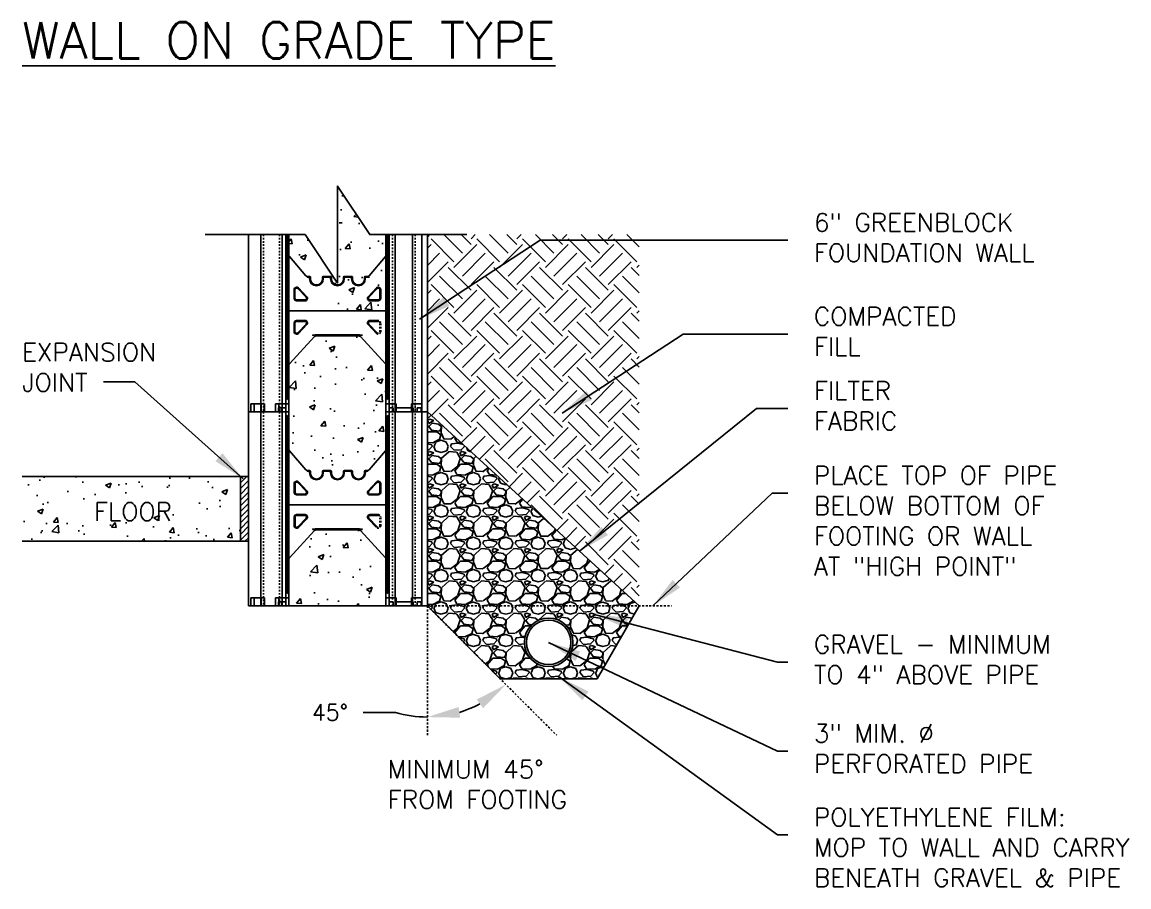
# Model space of a CAD drawing. Header units: inches. Extents: x 210 to 327, y -311 to -188.
# Drawn here: x 210.1 to 278.5, y -311.2 to -257.7 of the extents above; entities that cross this region are included whole.
import ezdxf

# ---------------------------------------------------------------- set-up
doc = ezdxf.new("R2010")
doc.units = ezdxf.units.IN
doc.header["$MEASUREMENT"] = 0
doc.linetypes.add('DASHED2', pattern=[0.375, 0.25, -0.125])
doc.linetypes.add('HIDDEN2', pattern=[0.1875, 0.125, -0.0625])
for name, color, linetype in [('LAYER 12', 12, 'Continuous'), ('LAYER 2', 2, 'Continuous'), ('LAYER 3', 3, 'Continuous'), ('LAYER 5', 5, 'Continuous'), ('LAYER 7', 7, 'Continuous'), ('LAYER 8', 8, 'Continuous'), ('LAYER 9', 9, 'Continuous')]:
    doc.layers.add(name, color=color, linetype=linetype)
doc.styles.add('NOTES', font='simplex.shx', dxfattribs={"height": 1})
doc.dimstyles.new('DIM-16', dxfattribs={"dimscale": 16, "dimtxt": 0.09375, "dimasz": 0.125, "dimexe": 0.1875, "dimexo": 0.0625, "dimgap": 0.0625, "dimtad": 0, "dimtih": 1, "dimtoh": 1, "dimdec": 4, "dimzin": 3, "dimdsep": 46, "dimlunit": 4, "dimtxsty": 'NOTES', "dimcen": 0.0625, "dimclrt": 4, "dimadec": 0, "dimazin": 0, "dimtfac": 1, "dimtdec": 4, "dimtofl": 0, "dimtmove": 0, "dimatfit": 3, "dimfxl": 1, "dimfrac": 2, "dimtolj": 1, "dimtzin": 0, "dimarcsym": 0})
pattern_1 = [(50, (0, 0), (3.5863, -0.31376), [0.375, -4.125]), (355, (0, 0), (-0.693757, 3.76096), [0.3, -3.3]), (100.4514, (0.299, -0.026), (2.892547, 3.447198), [0.3187, -3.50571]), (46.1842, (0, 1), (5.336205, -0.827595), [0.5625, -6.1875]), (96.6356, (0.4447, 0.931), (4.67331, 4.87059), [0.47805, -5.258565]), (351.1842, (0, 1), (4.67331, 4.87059), [0.45, -4.95]), (21, (0.5, 0.75), (2.984535, -2.013094), [0.375, -4.125]), (326, (0.5, 0.75), (1.216577, 3.62575), [0.3, -3.3]), (71.4514, (0.7487, 0.5822), (4.201113, 1.612652), [0.3187, -3.50571]), (37.5, (0, 0), (0.0607993, 1.6644693), [0, -3.26, 0, -3.35, 0, -3.3125]), (7.5, (0, 0), (1.315348, 1.9720586), [0, -1.91, 0, -3.185, 0, -1.2625]), (327.5, (-1.115, 0), (2.669112, -0.1127744), [0, -1.25, 0, -3.9, 0, -5.175]), (317.5, (-1.615, 0), (2.915931, 0.500525), [0, -1.625, 0, -2.59, 0, -3.675])]

# ---------------------------------------------------------------- blocks, each defined once
blk = doc.blocks.new('A$C262E59E6')
at = {"layer": 'LAYER 12'}
for p, q in [((0.35, 12.5), (0.975, 12.5)), ((0.35, 12.5), (0.35, 0)), ((0.35, 12.5), (0.975, 12.5)), ((0.35, 12.5), (0.35, 12)), ((0.925, 12.5), (0.925, 0)), ((0.975, 12.5), (0.975, 12)), ((0.975, 12.5), (0.975, 12)), ((1.937, 12.5), (1.937, 12)), ((1.937, 12.5), (2.562, 12.5)), ((1.937, 12.5), (1.937, 12)), ((1.937, 12.5), (2.562, 12.5)), ((1.987, 12.5), (1.987, 0)), ((2.562, 12.5), (2.562, 12)), ((8.562, 12.5), (9.187, 12.5)), ((8.562, 12.5), (8.562, 12)), ((8.562, 12.5), (9.187, 12.5)), ((9.187, 12.5), (9.187, 12)), ((9.187, 12.5), (9.187, 12)), ((10.087, 12.5), (10.087, 12)), ((10.087, 12.5), (10.712, 12.5)), ((10.087, 12.5), (10.087, 12)), ((10.087, 12.5), (10.712, 12.5)), ((10.712, 12.5), (10.712, 12)), ((10.712, 12.5), (10.712, 12)), ((2.112, 12.25), (2.112, 12)), ((2.112, 12.25), (2.362, 12.25)), ((2.362, 12.25), (2.362, 0)), ((2.41, 11.727), (2.497, 11.777)), ((2.456, 11.648), (2.41, 11.727)), ((2.497, 11.777), (2.556, 11.675)), ((2.562, 11.65), (2.562, 9.67)), ((8.562, 9.67), (8.562, 11.65)), ((8.569, 11.675), (8.628, 11.777)), ((8.628, 11.777), (8.715, 11.727)), ((8.715, 11.727), (8.669, 11.648)), ((8.762, 12.25), (8.762, 0)), ((8.762, 12.25), (9.012, 12.25)), ((8.762, 12.25), (8.762, 12)), ((8.762, 12.25), (9.012, 12.25)), ((8.977, 12), (8.977, 0)), ((9.012, 12.25), (9.012, 12)), ((9.012, 12.25), (9.012, 12)), ((10.297, 12), (10.297, 0)), ((2.462, 11.625), (2.462, 0.927)), ((2.462, 11.586), (2.462, 11.623)), ((8.662, 11.625), (8.662, 0.927)), ((8.662, 11.623), (8.662, 11.586)), ((2.562, 9.67), (2.562, 2.909)), ((2.59, 9.601), (3.608, 8.411)), ((7.517, 8.411), (8.535, 9.601)), ((8.562, 2.909), (8.562, 9.67)), ((3.68, 8.38), (3.687, 8.38)), ((3.837, 8.38), (3.68, 8.38)), ((3.687, 8.38), (3.687, 8.33)), ((3.687, 8.33), (3.787, 8.33)), ((3.837, 8.28), (3.837, 8.225)), ((3.887, 8.225), (3.887, 8.33)), ((4.637, 8.33), (4.637, 8.225)), ((5.137, 8.38), (4.687, 8.38)), ((4.687, 8.225), (4.687, 8.28)), ((4.737, 8.33), (5.087, 8.33)), ((5.137, 8.28), (5.137, 8.225)), ((5.187, 8.225), (5.187, 8.33)), ((5.937, 8.33), (5.937, 8.225)), ((6.437, 8.38), (5.987, 8.38)), ((5.987, 8.225), (5.987, 8.28)), ((6.037, 8.33), (6.387, 8.33)), ((6.437, 8.28), (6.437, 8.225)), ((6.487, 8.225), (6.487, 8.33)), ((7.237, 8.33), (7.237, 8.225)), ((7.445, 8.38), (7.287, 8.38)), ((7.287, 8.225), (7.287, 8.28)), ((7.337, 8.33), (7.437, 8.33)), ((7.437, 8.33), (7.437, 8.38)), ((7.437, 8.38), (7.445, 8.38)), ((2.887, 7.02), (2.887, 7.561)), ((2.937, 7.02), (2.937, 7.561)), ((3.11, 7.63), (3.629, 7.089)), ((3.146, 7.665), (3.665, 7.124)), ((7.979, 7.665), (7.46, 7.124)), ((8.015, 7.63), (7.496, 7.089)), ((8.187, 7.02), (8.187, 7.561)), ((8.237, 7.02), (8.237, 7.561)), ((3.557, 6.92), (3.037, 6.92)), ((3.557, 6.87), (3.037, 6.87)), ((7.568, 6.92), (8.087, 6.92)), ((7.568, 6.87), (8.087, 6.87)), ((2.462, 6.25), (8.662, 6.25)), ((3.037, 5.65), (3.557, 5.65)), ((3.037, 5.6), (3.557, 5.6)), ((8.087, 5.65), (7.568, 5.65)), ((8.087, 5.6), (7.568, 5.6)), ((8.187, 4.959), (8.187, 5.5)), ((8.237, 4.959), (8.237, 5.5)), ((3.629, 5.431), (3.11, 4.89)), ((3.665, 5.396), (3.146, 4.855)), ((7.46, 5.396), (7.979, 4.855)), ((7.496, 5.431), (8.015, 4.89)), ((2.592, 2.979), (4.144, 4.656)), ((4.192, 4.77), (4.036, 4.755)), ((4.036, 4.735), (4.192, 4.72)), ((5.562, 4.77), (4.192, 4.77)), ((4.192, 4.72), (5.562, 4.72)), ((4.25, 4.7), (5.562, 4.7)), ((6.933, 4.77), (5.562, 4.77)), ((5.562, 4.72), (6.933, 4.72)), ((5.562, 4.7), (6.875, 4.7)), ((7.089, 4.755), (6.933, 4.77)), ((6.933, 4.72), (7.089, 4.735)), ((6.981, 4.656), (8.533, 2.979)), ((2.562, 0.9), (2.562, 2.909)), ((8.562, 2.909), (8.562, 0.9)), ((2.456, 0.902), (2.41, 0.823)), ((2.41, 0.823), (2.497, 0.773)), ((2.462, 0.964), (2.462, 0.927)), ((2.497, 0.773), (2.556, 0.875)), ((8.569, 0.875), (8.628, 0.773)), ((8.628, 0.773), (8.715, 0.823)), ((8.662, 0.927), (8.662, 0.964)), ((8.715, 0.823), (8.669, 0.902)), ((0.35, 0.5), (0.975, 0.5)), ((0.35, 0.5), (0.975, 0.5)), ((0.35, 0.5), (0.35, 0)), ((0.35, 0.5), (0.975, 0.5)), ((0.35, 0.5), (0.35, 0)), ((0.35, 0.5), (0.975, 0.5)), ((0.35, 0.5), (0.975, 0.5)), ((0.35, 0.5), (0.975, 0.5)), ((0.35, 0.5), (0.975, 0.5)), ((0.35, 0.5), (0.35, 0)), ((0.35, 0.5), (0.975, 0.5)), ((0.35, 0.5), (0.35, 0)), ((0.35, 0.5), (0.975, 0.5)), ((0.35, 0.5), (0.975, 0.5)), ((0.35, 0.5), (0.975, 0.5)), ((0.35, 0.5), (0.975, 0.5)), ((0.35, 0.5), (0.35, 0)), ((0.35, 0.5), (0.975, 0.5)), ((0.35, 0.5), (0.975, 0.5)), ((0.35, 0.5), (0.975, 0.5)), ((0.35, 0.5), (0.975, 0.5)), ((0.35, 0.5), (0.35, 0)), ((0.35, 0.5), (0.975, 0.5)), ((0.35, 0.5), (0.975, 0.5)), ((0.35, 0.5), (0.975, 0.5)), ((0.35, 0.5), (0.35, 0)), ((0.35, 0.5), (0.975, 0.5)), ((0.35, 0.5), (0.35, 0)), ((0.35, 0.5), (0.35, 0)), ((0.375, 0.25), (0.375, 0)), ((0.625, 0.25), (0.375, 0.25)), ((0.375, 0.25), (0.375, 0)), ((0.625, 0.25), (0.375, 0.25)), ((0.375, 0.25), (0.375, 0)), ((0.625, 0.25), (0.375, 0.25)), ((0.625, 0.25), (0.625, 0)), ((0.625, 0.25), (0.625, 0)), ((0.625, 0.25), (0.625, 0)), ((1.937, 0.25), (0.875, 0.25)), ((0.875, 0.25), (0.875, 0)), ((1.937, 0.25), (0.875, 0.25)), ((0.875, 0.25), (0.875, 0)), ((1.937, 0.25), (0.875, 0.25)), ((0.875, 0.25), (0.875, 0)), ((0.975, 0.5), (0.975, 0)), ((0.975, 0.5), (0.975, 0)), ((0.975, 0.5), (0.975, 0)), ((0.975, 0.5), (0.975, 0)), ((0.975, 0.5), (0.975, 0)), ((0.975, 0.5), (0.975, 0)), ((0.975, 0.5), (0.975, 0)), ((0.975, 0.5), (0.975, 0)), ((0.975, 0.5), (0.975, 0)), ((0.975, 0.5), (0.975, 0)), ((0.975, 0.5), (0.975, 0)), ((0.975, 0.5), (0.975, 0)), ((0.975, 0.5), (0.975, 0)), ((0.975, 0.5), (0.975, 0)), ((0.975, 0.5), (0.975, 0)), ((0.975, 0.5), (0.975, 0)), ((0.975, 0.5), (0.975, 0)), ((0.975, 0.5), (0.975, 0)), ((0.975, 0.5), (0.975, 0)), ((0.975, 0.5), (0.975, 0)), ((1.937, 0.5), (1.937, 0)), ((1.937, 0.5), (2.562, 0.5)), ((1.937, 0.5), (1.937, 0)), ((1.937, 0.5), (2.562, 0.5)), ((1.937, 0.5), (1.937, 0)), ((1.937, 0.5), (2.562, 0.5)), ((1.937, 0.5), (1.937, 0)), ((1.937, 0.5), (2.562, 0.5)), ((1.937, 0.5), (1.937, 0)), ((1.937, 0.5), (2.562, 0.5)), ((1.937, 0.5), (1.937, 0)), ((1.937, 0.5), (2.562, 0.5)), ((1.937, 0.5), (1.937, 0)), ((1.937, 0.5), (2.562, 0.5)), ((1.937, 0.5), (1.937, 0)), ((2.562, 0.5), (1.937, 0.5)), ((1.937, 0.5), (1.937, 0)), ((1.937, 0.5), (2.562, 0.5)), ((1.937, 0.5), (1.937, 0)), ((1.937, 0.5), (2.562, 0.5)), ((1.937, 0.5), (1.937, 0)), ((1.937, 0.5), (2.562, 0.5)), ((1.937, 0.5), (1.937, 0)), ((1.937, 0.5), (2.562, 0.5)), ((1.937, 0.5), (1.937, 0)), ((1.937, 0.5), (2.562, 0.5)), ((1.937, 0.5), (1.937, 0)), ((1.937, 0.5), (2.562, 0.5)), ((1.937, 0.5), (1.937, 0)), ((1.937, 0.5), (2.562, 0.5)), ((1.937, 0.5), (1.937, 0)), ((1.937, 0.5), (2.562, 0.5)), ((1.937, 0.5), (1.937, 0)), ((1.937, 0.5), (2.562, 0.5)), ((1.937, 0.5), (1.937, 0)), ((1.937, 0.5), (2.562, 0.5)), ((1.937, 0.5), (1.937, 0)), ((2.562, 0.5), (1.937, 0.5)), ((1.937, 0.5), (1.937, 0)), ((1.937, 0.5), (2.562, 0.5)), ((1.937, 0.5), (1.937, 0)), ((1.937, 0.5), (2.562, 0.5)), ((1.937, 0.5), (1.937, 0)), ((2.562, 0.5), (1.937, 0.5)), ((1.937, 0.5), (1.937, 0)), ((1.937, 0.5), (2.562, 0.5)), ((2.112, 0.25), (2.112, 0)), ((2.112, 0.25), (2.362, 0.25)), ((2.112, 0.25), (2.112, 0)), ((2.112, 0.25), (2.362, 0.25)), ((2.112, 0.25), (2.112, 0)), ((2.112, 0.25), (2.362, 0.25)), ((2.112, 0.25), (2.112, 0)), ((2.362, 0.25), (2.112, 0.25)), ((2.112, 0.25), (2.112, 0)), ((2.112, 0.25), (2.362, 0.25)), ((2.112, 0.25), (2.112, 0)), ((2.112, 0.25), (2.362, 0.25)), ((2.112, 0.25), (2.112, 0)), ((2.112, 0.25), (2.362, 0.25)), ((2.112, 0.25), (2.112, 0)), ((2.112, 0.25), (2.362, 0.25)), ((2.112, 0.25), (2.112, 0)), ((2.112, 0.25), (2.362, 0.25)), ((2.112, 0.25), (2.112, 0)), ((2.362, 0.25), (2.112, 0.25)), ((2.112, 0.25), (2.112, 0)), ((2.112, 0.25), (2.362, 0.25)), ((2.112, 0.25), (2.112, 0)), ((2.362, 0.25), (2.112, 0.25)), ((2.362, 0.25), (2.362, 0)), ((2.362, 0.25), (2.362, 0)), ((2.362, 0.25), (2.362, 0)), ((2.562, 0.5), (2.562, 0)), ((2.562, 0.5), (2.562, 0)), ((2.562, 0.5), (2.562, 0)), ((2.562, 0.5), (2.562, 0)), ((2.562, 0.5), (2.562, 0)), ((2.562, 0.5), (2.562, 0)), ((2.562, 0.5), (2.562, 0)), ((2.562, 0.5), (2.562, 0)), ((2.562, 0.5), (2.562, 0)), ((2.562, 0.5), (2.562, 0)), ((2.562, 0.5), (2.562, 0)), ((8.562, 0.5), (9.183, 0.5)), ((8.562, 0.5), (9.183, 0.5)), ((8.562, 0.5), (9.183, 0.5)), ((8.758, 0.25), (8.758, 0)), ((8.758, 0.25), (9.008, 0.25)), ((8.758, 0.25), (9.008, 0.25)), ((8.758, 0.25), (8.758, 0)), ((8.758, 0.25), (9.008, 0.25)), ((8.762, 0.5), (8.762, 0)), ((8.762, 0.5), (9.387, 0.5)), ((8.962, 0.25), (9.212, 0.25)), ((9.008, 0.25), (9.008, 0)), ((9.008, 0.25), (9.008, 0)), ((9.008, 0.25), (9.008, 0)), ((9.183, 0.5), (9.183, 0)), ((9.183, 0.5), (9.183, 0)), ((9.183, 0.5), (9.183, 0)), ((9.212, 0.25), (9.212, 0)), ((9.387, 0.5), (9.387, 0)), ((10.083, 0.5), (10.083, 0)), ((10.083, 0.5), (10.708, 0.5)), ((10.083, 0.5), (10.083, 0)), ((10.083, 0.5), (10.708, 0.5)), ((10.083, 0.5), (10.083, 0)), ((10.083, 0.5), (10.708, 0.5)), ((10.287, 0.5), (10.287, 0)), ((10.287, 0.5), (10.912, 0.5)), ((10.708, 0.5), (10.708, 0)), ((10.708, 0.5), (10.708, 0)), ((10.708, 0.5), (10.708, 0)), ((10.912, 0.5), (10.912, 0))]:
    blk.add_line(p, q, dxfattribs=at)
at = {"layer": 'LAYER 12', "linetype": 'DASHED2', "ltscale": 0.15}
for p, q in [((0.765, 12.5), (0.765, 0)), ((2.147, 12.5), (2.147, 0)), ((9.137, 12), (9.137, 0)), ((10.137, 12), (10.137, 0)), ((2.887, 4.959), (2.887, 5.5)), ((2.937, 4.959), (2.937, 5.5))]:
    blk.add_line(p, q, dxfattribs=at)
at = {"layer": 'LAYER 12'}
for centre, radius, start, end in [((2.412, 11.623), 0.05, 0, 30), ((2.512, 11.65), 0.05, 0, 30), ((8.612, 11.65), 0.05, 150, 180), ((8.712, 11.623), 0.05, 150, 180), ((2.662, 9.67), 0.1, 180, 223.83086), ((8.462, 9.67), 0.1, 316.16914, 360), ((3.68, 8.48), 0.1, 223.83086, 270), ((3.787, 8.28), 0.05, 360, 90), ((3.837, 8.33), 0.05, 0, 90), ((4.262, 8.225), 0.425, 180, 360), ((4.262, 8.225), 0.375, 180, 0), ((4.687, 8.33), 0.05, 90, 180), ((4.737, 8.28), 0.05, 90, 180), ((5.087, 8.28), 0.05, 360, 90), ((5.137, 8.33), 0.05, 0, 90), ((5.562, 8.225), 0.425, 180, 270), ((5.562, 8.225), 0.375, 180, 270), ((5.562, 8.225), 0.425, 270, 0), ((5.562, 8.225), 0.375, 270, 0), ((5.987, 8.33), 0.05, 90, 180), ((6.037, 8.28), 0.05, 90, 180), ((6.387, 8.28), 0.05, 0, 90), ((6.437, 8.33), 0.05, 0, 90), ((6.862, 8.225), 0.425, 180, 0), ((6.862, 8.225), 0.375, 180, 0), ((7.287, 8.33), 0.05, 90, 180), ((7.337, 8.28), 0.05, 90, 180), ((7.445, 8.48), 0.1, 270, 316.16914), ((3.037, 7.561), 0.15, 43.83086, 180), ((3.037, 7.561), 0.1, 43.83086, 180), ((8.087, 7.561), 0.15, 0, 136.16914), ((8.087, 7.561), 0.1, 0, 136.16914), ((3.037, 7.02), 0.15, 180, 270), ((3.037, 7.02), 0.1, 180, 270), ((3.557, 7.02), 0.15, 270, 43.83086), ((3.557, 7.02), 0.1, 270, 43.83086), ((7.568, 7.02), 0.15, 136.16914, 270), ((7.568, 7.02), 0.1, 136.16914, 270), ((8.087, 7.02), 0.15, 270, 0), ((8.087, 7.02), 0.1, 270, 360), ((3.557, 5.5), 0.15, 316.16914, 90), ((3.557, 5.5), 0.1, 316.16914, 90), ((7.568, 5.5), 0.15, 90, 223.83086), ((7.568, 5.5), 0.1, 90, 223.83086), ((8.087, 5.5), 0.15, 360, 90), ((8.087, 5.5), 0.1, 0, 90), ((8.087, 4.959), 0.15, 223.83086, 360), ((8.087, 4.959), 0.1, 223.83086, 0), ((4.037, 4.745), 0.01, 97.40989, 262.59011), ((4.25, 4.55), 0.15, 90, 135), ((6.875, 4.55), 0.15, 45, 90), ((7.088, 4.745), 0.01, 277.40989, 82.59011), ((2.662, 2.909), 0.1, 135, 180), ((8.462, 2.909), 0.1, 360, 45), ((2.412, 0.927), 0.05, 330, 360), ((2.512, 0.9), 0.05, 330, 360), ((8.612, 0.9), 0.05, 180, 210), ((8.712, 0.927), 0.05, 180, 210)]:
    blk.add_arc(centre, radius, start, end, dxfattribs=at)
at = {"layer": 'LAYER 12', "linetype": 'DASHED2', "ltscale": 0.15}
for centre, radius, start, end in [((3.037, 5.5), 0.15, 90, 180), ((3.037, 5.5), 0.1, 90, 180), ((3.037, 4.959), 0.15, 180, 316.16914), ((3.037, 4.959), 0.1, 180, 316.16914)]:
    blk.add_arc(centre, radius, start, end, dxfattribs=at)
at = {"layer": 'LAYER 3'}
for p, q in [((0, 12), (0, 0)), ((0, 12), (2.562, 12)), ((2.562, 12), (2.562, 0)), ((8.562, 12), (8.562, 0)), ((8.562, 12), (11.062, 12)), ((11.062, 12), (11.062, 0)), ((0, 0), (2.562, 0)), ((8.562, 0), (11.062, 0))]:
    blk.add_line(p, q, dxfattribs=at)
blk = doc.blocks.new('*D14')
at = {"layer": 'DEFPOINTS', "color": 0}
for p in [(235.16, -293.851), (235.16, -293.851), (238.596, -299.802), (235.16, -301.851), (243.16, -301.851)]:
    blk.add_point(p, dxfattribs=at)
at = {"layer": 'LAYER 7', "color": 0, "lineweight": -2}
blk.add_line((233.181, -300.432), (231.181, -300.432), dxfattribs=at)
for start, end in [(253.26363, 270), (286.73637, 298.26363)]:
    blk.add_arc((235.16, -293.851), 6.871, start, end, dxfattribs=at)
at = {"layer": 'LAYER 7', "color": 0}
for points in [[(238.215, -299.636), (238.613, -300.171), (240.019, -298.71)], [(237.187, -300.761), (237.09, -300.102), (235.16, -300.723)]]:
    blk.add_solid(points, dxfattribs=at)
at = {"layer": 'LAYER 7', "color": 4, "insert": (229.134, -300.432), "char_height": 1, "attachment_point": 5, "style": 'NOTES'}
blk.add_mtext('\\A1;45°', dxfattribs=at)

msp = doc.modelspace()

# ---------------------------------------------------------------- hatches: boundary and pattern name
at = {"layer": 'LAYER 12'}
h = msp.add_hatch(dxfattribs=at)
h.set_pattern_fill('AR-CONC,_O', color=256, scale=0.5)
h.set_pattern_definition(pattern_1)
h.paths.add_polyline_path([(227.59766, -270.88705), (226.59766, -270.88705), (226.59766, -272.18108, 0.19361452), (226.62552, -272.25033), (227.64315, -273.44056, 0.22352826), (227.72266, -273.47103), (227.72266, -273.47131), (227.87266, -273.47131, -0.41421356), (227.92266, -273.52131), (227.92266, -273.62631, 1), (228.67266, -273.62631), (228.67266, -273.52131, -0.41421356), (228.72266, -273.47131), (229.17266, -273.47131, -0.41421356), (229.22266, -273.52131), (229.22266, -273.62631, 0.41421356), (229.59766, -274.00131, 0.41421356), (229.97266, -273.62631), (229.97266, -273.52131, -0.41421356), (230.02266, -273.47131), (230.47266, -273.47131, -0.41421356), (230.52266, -273.52131), (230.52266, -273.62631, 1), (231.27266, -273.62631), (231.27266, -273.52131, -0.41421356), (231.32266, -273.47131), (231.47266, -273.47131), (231.47266, -273.52131), (231.37266, -273.52131, 0.41421356), (231.32266, -273.57131), (231.32266, -273.62631, -1), (230.47266, -273.62631), (230.47266, -273.57131, 0.41421356), (230.42266, -273.52131), (230.07266, -273.52131, 0.41421356), (230.02266, -273.57131), (230.02266, -273.62631, -0.41421356), (229.59766, -274.05131, -0.41421356), (229.17266, -273.62631), (229.17266, -273.57131, 0.41421356), (229.12266, -273.52131), (228.97508, -273.52131), (228.97508, -275.60131), (232.59766, -275.60131), (232.59766, -272.18108), (232.59766, -270.88705), (231.59766, -270.88705), (229.59766, -267.88705), (229.59766, -273.88705)])
h.paths.add_polyline_path([(228.54766, -273.62631, -1), (228.04766, -273.62631, -1)], flags=16)
h.paths.add_polyline_path([(231.49507, -274.72743), (232.01445, -274.1864, -0.67558283), (232.27266, -274.29028), (232.27266, -274.83131, -0.41421356), (232.12266, -274.98131), (231.60328, -274.98131, -0.66082475)], flags=16)
h.paths.add_polyline_path([(231.53114, -274.76205), (232.05052, -274.22103, -0.67558283), (232.22266, -274.29028), (232.22266, -274.83131, -0.41421356), (232.12266, -274.93131), (231.60328, -274.93131, -0.66082475)], flags=0)
h = msp.add_hatch(dxfattribs=at)
h.set_pattern_fill('EARTH,_O', color=256, scale=8, angle=45)
h.set_pattern_definition([(45, (-8.215, -5.2819), (2e-16, 2.828427), [2, -2]), (45, (-8.7452, -4.7515), (2e-16, 2.828427), [2, -2]), (45, (-9.2756, -4.2212), (2e-16, 2.828427), [2, -2]), (135, (-9.2756, -3.8677), (-2.828427, 4e-16), [2, -2]), (135, (-8.7452, -3.3373), (-2.828427, 4e-16), [2, -2]), (135, (-8.215, -2.807), (-2.828427, 4e-16), [2, -2])])
h.paths.add_polyline_path([(248.25824, -270.88705), (237.59766, -270.88705), (235.16016, -270.88705), (235.16016, -281.85132), (248.25824, -293.85132)])
h = msp.add_hatch(dxfattribs=at)
h.set_pattern_fill('AR-CONC,_O', color=256, scale=0.5)
h.set_pattern_definition(pattern_1)
h.paths.add_polyline_path([(226.59766, -278.90366), (228.09512, -277.28559), (228.16987, -277.20481), (228.28479, -277.15131), (230.78936, -277.15131), (231.0166, -277.19524), (232.59766, -278.90366), (232.59766, -284.18226), (231.47266, -285.47132), (227.71528, -285.47132), (226.59766, -284.18109)])
h = msp.add_hatch(dxfattribs=at)
h.set_pattern_fill('AR-CONC,_O', color=256, scale=0.5)
h.set_pattern_definition(pattern_1)
h.paths.add_polyline_path([(223.59766, -285.85132), (210.09766, -285.85132), (210.09766, -289.85132), (223.59766, -289.85132)])
h = msp.add_hatch(dxfattribs=at)
h.set_pattern_fill('AR-CONC,_O', color=256, scale=0.5)
h.set_pattern_definition(pattern_1)
h.paths.add_polyline_path([(231.0166, -289.19525, 0.19891237), (230.91053, -289.15132), (229.59766, -289.13132), (228.28479, -289.15132, 0.21910702), (228.17085, -289.20377), (226.6217, -290.87771, 0.17887258), (226.59766, -290.94274), (226.59766, -293.85132), (232.59766, -293.85132), (232.59766, -293.35133), (232.59766, -293.35132), (232.59766, -290.94274, 0.19891237), (232.56837, -290.87203)])
at = {"layer": 'LAYER 8'}
h = msp.add_hatch(dxfattribs=at)
h.set_pattern_fill('ANSI31', color=256, scale=2, style=0)
h.set_pattern_definition([(45, (-8.2149, -65.86281), (-0.1767767, 0.1767767), [])])
h.paths.add_polyline_path([(224.09766, -285.85132), (223.59766, -285.85132), (223.59766, -289.85132), (224.09766, -289.85132)])
at = {"layer": 'LAYER 9'}
h = msp.add_hatch(dxfattribs=at)
h.set_pattern_fill('GRAVEL,_O', color=256, scale=2)
h.set_pattern_definition([(228.0128, (1.44, 2), (-15.999996464, -18.000002683), [0.269072, -26.638176]), (184.9697, (1.26, 1.8), (24.000002103, 1.999982614), [0.461736, -45.71185]), (132.5104, (0.8, 1.76), (19.999981437, -22.000017348), [0.325576, -32.232064]), (267.2737, (0.02, 1.26), (1.999992035, 40.00000059), [0.420476, -41.627116]), (292.8337, (0, 0.84), (-10.00001981, 23.999992824), [0.41231, -40.818746]), (357.2737, (0.16, 0.46), (-40.00000059, 1.999992035), [0.420476, -41.627116]), (37.6942, (0.58, 0.44), (-26.000014691, -19.99998081), [0.556058, -55.049698]), (72.2553, (1.02, 0.78), (14.000021525, 43.999992462), [0.524976, -51.972642]), (121.4296, (1.18, 1.28), (-16.000016468, 25.999990073), [0.4219, -41.768146]), (175.2364, (0.96, 1.64), (22.00000189, -1.999983065), [0.481664, -23.601526]), (222.3974, (0.48, 1.68), (-24.000014702, -21.999984164), [0.622896, -61.66675]), (138.8141, (2, 1.24), (-14.00000589, 11.99999463), [0.212602, -21.047688]), (171.4692, (1.84, 1.38), (25.99999657, -4.00001582), [0.404474, -40.043022]), (225, (1.44, 1.44), (-2e-16, -2.0000006), [0.282842, -2.545584]), (203.1986, (1.3, 1.68), (9.99999946, 4.00000265), [0.152316, -15.07923]), (291.8014, (1.16, 1.62), (-1.99999982, 6.00000055), [0.215406, -10.554924]), (30.9638, (1.24, 1.42), (5.99999604, 4.00000497), [0.349858, -11.312046]), (161.5651, (1.54, 1.6), (4.0000009, -1.9999968), [0.252982, -6.071574]), (16.3895, (0, 1.62), (20.000004397, 5.99998542), [0.3544, -35.08569]), (70.3462, (0.34, 1.72), (-7.999990495, -22.00000427), [0.297322, -29.434816]), (293.1986, (1.54, 2), (-4.00000265, 9.99999946), [0.30463, -14.926916]), (343.6105, (1.66, 1.72), (-20.000004397, 5.99998542), [0.3544, -35.08569]), (339.444, (0, 0.38), (-10.00000369, 3.99999199), [0.34176, -16.746248]), (294.7751, (0.32, 0.26), (-9.99998438, 22.000006844), [0.286356, -28.349286]), (66.8014, (1.56, 0), (4.00000265, 9.99999946), [0.30463, -14.926916]), (17.354, (1.68, 0.28), (-26.00000404, -7.999989005), [0.335262, -33.190848]), (69.444, (0.58, 0), (-3.99999199, -10.00000369), [0.17088, -16.917128]), (101.3099, (1.44, 0), (-1.99999526, 8.0000015), [0.10198, -10.096058]), (165.9638, (1.42, 0.1), (6.0000011, -1.9999961), [0.41231, -7.8339]), (186.009, (1.02, 0.2), (19.999999502, 1.999998635), [0.3821, -37.827846]), (303.6901, (1.24, 1.24), (-2.0000027, 3.9999991), [0.288444, -6.922658]), (353.1572, (1.4, 1), (33.999998731, -4.000015996), [0.503588, -49.855126]), (60.9454, (1.9, 0.94), (-8.00000005, -14.00000077), [0.205912, -20.385348]), (90, (2, 1.12), (-2, 2), [0.12, -1.88]), (120.2564, (0.98, 0.26), (7.999989774, -14.00000491), [0.277848, -27.50704]), (48.0128, (0.84, 0.5), (15.999996464, 18.000002683), [0.538144, -26.369104]), (0, (1.2, 0.9), (2, 2), [0.52, -1.48]), (325.3048, (1.72, 0.9), (-19.99998852, 14.00001722), [0.316228, -31.306548]), (254.0546, (1.98, 0.72), (-1.99999978, -8.00000025), [0.291204, -14.269016]), (207.646, (1.9, 0.44), (-37.999991614, -20.000015426), [0.47413, -46.938948]), (175.4261, (1.48, 0.22), (-26.000001117, 1.999989602), [0.501598, -49.658148])])
h.paths.add_polyline_path([(235.16016, -281.85132), (235.16016, -293.85132), (248.25824, -293.85132)])
h.paths.add_polyline_path([(248.25824, -293.85132), (235.16016, -293.85132), (239.66016, -298.35132), (245.66016, -298.35132)])
h.paths.add_polyline_path([(244.16016, -296.10132, -1), (241.16016, -296.10132, -1)], flags=16)
h.paths.add_polyline_path([(244.03516, -296.10132, -1), (241.28516, -296.10132, -1)], flags=0)

# ---------------------------------------------------------------- linework, layer by layer
at = {"layer": 'LAYER 12'}
for p, q in [((224.86266, -270.88705), (224.86266, -281.85131)), ((226.18266, -270.88705), (226.18266, -281.85131)), ((226.39766, -270.88705), (226.39766, -281.85131)), ((226.49766, -270.88705), (226.49766, -280.92405)), ((226.59766, -272.18108), (226.59766, -270.88705)), ((232.59766, -270.88705), (232.59766, -272.18108)), ((232.69766, -270.88705), (232.69766, -280.92405)), ((232.79766, -270.88705), (232.79766, -281.85131)), ((233.17266, -270.88705), (233.17266, -281.85131)), ((234.23516, -270.88705), (234.23516, -281.85131)), ((234.81016, -270.88705), (234.81016, -281.85131)), ((226.59766, -278.94273), (226.59766, -272.18108)), ((227.64315, -273.44056), (226.62552, -272.25033)), ((232.56981, -272.25033), (231.55218, -273.44056)), ((232.59766, -272.18108), (232.59766, -278.94273)), ((227.72266, -273.47131), (227.71528, -273.47131)), ((227.71528, -273.47131), (227.87266, -273.47131)), ((227.72266, -273.52131), (227.72266, -273.47131)), ((227.82266, -273.52131), (227.72266, -273.52131)), ((227.87266, -273.62631), (227.87266, -273.57131)), ((227.92266, -273.52131), (227.92266, -273.62631)), ((228.67266, -273.62631), (228.67266, -273.52131)), ((228.72266, -273.47131), (229.17266, -273.47131)), ((228.72266, -273.57131), (228.72266, -273.62631)), ((229.12266, -273.52131), (228.77266, -273.52131)), ((229.17266, -273.62631), (229.17266, -273.57131)), ((229.22266, -273.52131), (229.22266, -273.62631)), ((229.97266, -273.62631), (229.97266, -273.52131)), ((230.02266, -273.47131), (230.47266, -273.47131)), ((230.02266, -273.57131), (230.02266, -273.62631)), ((230.42266, -273.52131), (230.07266, -273.52131)), ((230.47266, -273.62631), (230.47266, -273.57131)), ((230.52266, -273.52131), (230.52266, -273.62631)), ((231.27266, -273.62631), (231.27266, -273.52131)), ((231.32266, -273.47131), (231.48004, -273.47131)), ((231.32266, -273.57131), (231.32266, -273.62631)), ((231.47266, -273.52131), (231.37266, -273.52131)), ((231.48004, -273.47131), (231.47266, -273.47131)), ((231.47266, -273.47131), (231.47266, -273.52131)), ((226.92266, -274.83131), (226.92266, -274.29028)), ((226.97266, -274.83131), (226.97266, -274.29028)), ((227.1448, -274.22103), (227.66418, -274.76205)), ((227.18087, -274.1864), (227.70025, -274.72743)), ((232.01445, -274.1864), (231.49507, -274.72743)), ((232.05052, -274.22103), (231.53114, -274.76205)), ((232.22266, -274.83131), (232.22266, -274.29028)), ((232.27266, -274.83131), (232.27266, -274.29028)), ((227.59204, -274.93131), (227.07266, -274.93131)), ((227.59204, -274.98131), (227.07266, -274.98131)), ((231.60328, -274.93131), (232.12266, -274.93131)), ((231.60328, -274.98131), (232.12266, -274.98131)), ((232.69766, -275.60131), (226.49766, -275.60131)), ((226.92266, -276.89233), (226.92266, -276.35131)), ((226.97266, -276.89233), (226.97266, -276.35131)), ((227.07266, -276.20131), (227.59204, -276.20131)), ((227.07266, -276.25131), (227.59204, -276.25131)), ((227.66418, -276.42056), (227.1448, -276.96158)), ((227.70025, -276.45519), (227.18087, -276.99621)), ((231.49507, -276.45519), (232.01445, -276.99621)), ((231.53114, -276.42056), (232.05052, -276.96158)), ((232.12266, -276.20131), (231.60328, -276.20131)), ((232.12266, -276.25131), (231.60328, -276.25131)), ((228.17873, -277.19524), (226.62695, -278.87202)), ((228.07128, -277.09639), (228.22739, -277.08131)), ((228.22739, -277.13131), (228.07128, -277.11622)), ((228.22739, -277.08131), (229.59766, -277.08131)), ((229.59766, -277.13131), (228.22739, -277.13131)), ((229.59766, -277.15131), (228.28479, -277.15131)), ((229.59766, -277.08131), (230.96793, -277.08131)), ((230.96793, -277.13131), (229.59766, -277.13131)), ((230.91053, -277.15131), (229.59766, -277.15131)), ((230.96793, -277.08131), (231.12404, -277.09639)), ((231.12404, -277.11622), (230.96793, -277.13131)), ((232.56837, -278.87202), (231.0166, -277.19524)), ((226.59766, -278.94273), (226.59766, -280.95085)), ((232.59766, -280.95085), (232.59766, -278.94273)), ((226.44527, -281.02819), (226.49096, -280.94905)), ((226.53188, -281.07819), (226.44527, -281.02819)), ((226.49766, -280.92405), (226.49766, -280.88745)), ((226.59096, -280.97585), (226.53188, -281.07819)), ((232.66345, -281.07819), (232.60436, -280.97585)), ((232.75005, -281.02819), (232.66345, -281.07819)), ((232.69766, -280.88745), (232.69766, -280.92405)), ((232.70436, -280.94905), (232.75005, -281.02819)), ((224.24766, -281.35131), (224.24766, -281.85131)), ((224.87266, -281.35131), (224.24766, -281.35131)), ((224.45196, -281.35131), (224.45196, -281.85131)), ((225.07696, -281.35131), (224.45196, -281.35131)), ((224.45196, -281.35131), (224.45196, -281.85131)), ((225.07696, -281.35131), (224.45196, -281.35131)), ((224.45196, -281.35131), (224.45196, -281.85131)), ((225.07696, -281.35131), (224.45196, -281.35131)), ((224.87266, -281.35131), (224.87266, -281.85131)), ((225.07696, -281.35131), (225.07696, -281.85131)), ((225.07696, -281.35131), (225.07696, -281.85131)), ((225.07696, -281.35131), (225.07696, -281.85131)), ((225.77266, -281.35131), (225.77266, -281.85131)), ((226.39766, -281.35131), (225.77266, -281.35131)), ((225.94766, -281.60131), (225.94766, -281.85131)), ((226.19766, -281.60131), (225.94766, -281.60131)), ((225.97696, -281.35131), (225.97696, -281.85131)), ((226.59766, -281.35131), (225.97696, -281.35131)), ((225.97696, -281.35131), (225.97696, -281.85131)), ((226.59766, -281.35131), (225.97696, -281.35131)), ((225.97696, -281.35131), (225.97696, -281.85131)), ((226.59766, -281.35131), (225.97696, -281.35131)), ((226.15196, -281.60131), (226.15196, -281.85131)), ((226.40196, -281.60131), (226.15196, -281.60131)), ((226.15196, -281.60131), (226.15196, -281.85131)), ((226.40196, -281.60131), (226.15196, -281.60131)), ((226.15196, -281.60131), (226.15196, -281.85131)), ((226.40196, -281.60131), (226.15196, -281.60131)), ((226.39766, -281.35131), (226.39766, -281.85131)), ((226.40196, -281.60131), (226.40196, -281.85131)), ((226.40196, -281.60131), (226.40196, -281.85131)), ((232.59766, -281.35131), (232.59766, -281.85131)), ((233.22266, -281.35131), (232.59766, -281.35131)), ((233.22266, -281.35131), (232.59766, -281.35131)), ((233.22266, -281.35131), (232.59766, -281.35131)), ((233.22266, -281.35131), (232.59766, -281.35131)), ((232.59766, -281.35131), (232.59766, -281.85131)), ((233.22266, -281.35131), (232.59766, -281.35131)), ((232.59766, -281.35131), (232.59766, -281.85131)), ((233.22266, -281.35131), (232.59766, -281.35131)), ((233.22266, -281.35131), (232.59766, -281.35131)), ((233.22266, -281.35131), (232.59766, -281.35131)), ((233.22266, -281.35131), (232.59766, -281.35131)), ((232.59766, -281.35131), (232.59766, -281.85131)), ((233.22266, -281.35131), (232.59766, -281.35131)), ((233.22266, -281.35131), (232.59766, -281.35131)), ((233.22266, -281.35131), (232.59766, -281.35131)), ((233.22266, -281.35131), (232.59766, -281.35131)), ((232.59766, -281.35131), (232.59766, -281.85131)), ((233.22266, -281.35131), (232.59766, -281.35131)), ((233.22266, -281.35131), (232.59766, -281.35131)), ((232.59766, -281.35131), (232.59766, -281.85131)), ((232.59766, -281.35131), (233.22266, -281.35131)), ((233.22266, -281.35131), (232.59766, -281.35131)), ((232.59766, -281.35131), (232.59766, -281.85131)), ((233.22266, -281.35131), (232.59766, -281.35131)), ((232.59766, -281.35131), (232.59766, -281.85131)), ((232.59766, -281.35131), (233.22266, -281.35131)), ((232.59766, -281.35131), (232.59766, -281.85131)), ((233.22266, -281.35131), (232.59766, -281.35131)), ((233.22266, -281.35132), (232.59766, -281.35132)), ((232.59766, -281.35132), (232.59766, -281.85132)), ((233.22266, -281.35132), (232.59766, -281.35132)), ((232.59766, -281.35132), (232.59766, -281.85132)), ((232.59766, -281.35132), (233.22266, -281.35132)), ((233.04766, -281.60131), (232.79766, -281.60131)), ((233.04766, -281.60131), (232.79766, -281.60131)), ((233.04766, -281.60131), (232.79766, -281.60131)), ((233.04766, -281.60131), (232.79766, -281.60131)), ((233.04766, -281.60131), (232.79766, -281.60131)), ((233.04766, -281.60131), (232.79766, -281.60131)), ((233.04766, -281.60131), (232.79766, -281.60131)), ((232.79766, -281.60131), (232.79766, -281.85131)), ((232.79766, -281.60131), (233.04766, -281.60131)), ((233.04766, -281.60131), (232.79766, -281.60131)), ((232.79766, -281.60131), (232.79766, -281.85131)), ((232.79766, -281.60131), (233.04766, -281.60131)), ((233.04766, -281.60132), (232.79766, -281.60132)), ((232.79766, -281.60132), (232.79766, -281.85132)), ((232.79766, -281.60132), (233.04766, -281.60132)), ((233.04766, -281.60131), (233.04766, -281.85131)), ((233.04766, -281.60131), (233.04766, -281.85131)), ((233.04766, -281.60131), (233.04766, -281.85131)), ((233.04766, -281.60131), (233.04766, -281.85131)), ((233.04766, -281.60131), (233.04766, -281.85131)), ((233.04766, -281.60131), (233.04766, -281.85131)), ((233.04766, -281.60131), (233.04766, -281.85131)), ((233.04766, -281.60131), (233.04766, -281.85131)), ((233.04766, -281.60131), (233.04766, -281.85131)), ((233.04766, -281.60131), (233.04766, -281.85131)), ((233.04766, -281.60132), (233.04766, -281.85132)), ((233.04766, -281.60132), (233.04766, -281.85132)), ((233.22266, -281.35131), (233.22266, -281.85131)), ((233.22266, -281.35131), (233.22266, -281.85131)), ((233.22266, -281.35131), (233.22266, -281.85131)), ((233.22266, -281.35131), (233.22266, -281.85131)), ((233.22266, -281.35131), (233.22266, -281.85131)), ((233.22266, -281.35131), (233.22266, -281.85131)), ((233.22266, -281.35131), (233.22266, -281.85131)), ((233.22266, -281.35131), (233.22266, -281.85131)), ((233.22266, -281.35131), (233.22266, -281.85131)), ((233.22266, -281.35131), (233.22266, -281.85131)), ((233.22266, -281.35131), (233.22266, -281.85131)), ((233.22266, -281.35131), (233.22266, -281.85131)), ((233.22266, -281.35131), (233.22266, -281.85131)), ((233.22266, -281.35131), (233.22266, -281.85131)), ((233.22266, -281.35131), (233.22266, -281.85131)), ((233.22266, -281.35131), (233.22266, -281.85131)), ((233.22266, -281.35131), (233.22266, -281.85131)), ((233.22266, -281.35131), (233.22266, -281.85131)), ((233.22266, -281.35131), (233.22266, -281.85131)), ((233.22266, -281.35131), (233.22266, -281.85131)), ((233.22266, -281.35132), (233.22266, -281.85132)), ((233.22266, -281.35132), (233.22266, -281.85132)), ((233.22266, -281.35132), (233.22266, -281.85132)), ((233.22266, -281.60131), (234.28516, -281.60131)), ((233.22266, -281.60131), (234.28516, -281.60131)), ((233.22266, -281.60132), (234.28516, -281.60132)), ((234.81016, -281.35131), (234.18516, -281.35131)), ((234.18516, -281.35131), (234.18516, -281.85131)), ((234.81016, -281.35131), (234.18516, -281.35131)), ((234.18516, -281.35131), (234.18516, -281.85131)), ((234.81016, -281.35131), (234.18516, -281.35131)), ((234.18516, -281.35131), (234.18516, -281.85131)), ((234.81016, -281.35131), (234.18516, -281.35131)), ((234.18516, -281.35131), (234.18516, -281.85131)), ((234.81016, -281.35131), (234.18516, -281.35131)), ((234.18516, -281.35131), (234.18516, -281.85131)), ((234.81016, -281.35131), (234.18516, -281.35131)), ((234.18516, -281.35131), (234.18516, -281.85131)), ((234.81016, -281.35131), (234.18516, -281.35131)), ((234.18516, -281.35131), (234.18516, -281.85131)), ((234.81016, -281.35131), (234.18516, -281.35131)), ((234.18516, -281.35131), (234.18516, -281.85131)), ((234.81016, -281.35131), (234.18516, -281.35131)), ((234.18516, -281.35131), (234.18516, -281.85131)), ((234.81016, -281.35131), (234.18516, -281.35131)), ((234.18516, -281.35131), (234.18516, -281.85131)), ((234.81016, -281.35131), (234.18516, -281.35131)), ((234.18516, -281.35131), (234.18516, -281.85131)), ((234.81016, -281.35131), (234.18516, -281.35131)), ((234.18516, -281.35131), (234.18516, -281.85131)), ((234.81016, -281.35131), (234.18516, -281.35131)), ((234.18516, -281.35131), (234.18516, -281.85131)), ((234.81016, -281.35131), (234.18516, -281.35131)), ((234.18516, -281.35131), (234.18516, -281.85131)), ((234.81016, -281.35131), (234.18516, -281.35131)), ((234.18516, -281.35131), (234.18516, -281.85131)), ((234.81016, -281.35131), (234.18516, -281.35131)), ((234.18516, -281.35131), (234.18516, -281.85131)), ((234.81016, -281.35131), (234.18516, -281.35131)), ((234.18516, -281.35131), (234.18516, -281.85131)), ((234.81016, -281.35131), (234.18516, -281.35131)), ((234.18516, -281.35131), (234.18516, -281.85131)), ((234.81016, -281.35132), (234.18516, -281.35132)), ((234.18516, -281.35132), (234.18516, -281.85132)), ((234.81016, -281.35132), (234.18516, -281.35132)), ((234.18516, -281.35132), (234.18516, -281.85132)), ((234.28516, -281.60131), (234.28516, -281.85131)), ((234.28516, -281.60131), (234.28516, -281.85131)), ((234.28516, -281.60132), (234.28516, -281.85132)), ((234.53516, -281.60131), (234.53516, -281.85131)), ((234.53516, -281.60131), (234.78516, -281.60131)), ((234.53516, -281.60131), (234.53516, -281.85131)), ((234.53516, -281.60131), (234.78516, -281.60131)), ((234.53516, -281.60132), (234.53516, -281.85132)), ((234.53516, -281.60132), (234.78516, -281.60132)), ((234.78516, -281.60131), (234.78516, -281.85131)), ((234.78516, -281.60131), (234.78516, -281.85131)), ((234.78516, -281.60132), (234.78516, -281.85132)), ((234.81016, -281.35131), (234.81016, -281.85131)), ((234.81016, -281.35131), (234.81016, -281.85131)), ((234.81016, -281.35131), (234.81016, -281.85131)), ((234.81016, -281.35131), (234.81016, -281.85131)), ((234.81016, -281.35131), (234.81016, -281.85131)), ((234.81016, -281.35131), (234.81016, -281.85131)), ((234.81016, -281.35131), (234.81016, -281.85131)), ((234.81016, -281.35132), (234.81016, -281.85132)), ((234.81016, -281.35132), (234.81016, -281.85132)), ((248.25824, -293.85132), (235.16016, -281.85132))]:
    msp.add_line(p, q, dxfattribs=at)
at = {"layer": 'LAYER 12', "linetype": 'DASHED2', "ltscale": 0.15}
for p, q in [((225.02266, -270.88705), (225.02266, -281.85131)), ((226.02266, -270.88705), (226.02266, -281.85131)), ((233.01266, -270.88705), (233.01266, -281.85131)), ((234.39516, -270.88705), (234.39516, -281.85131)), ((232.22266, -276.89233), (232.22266, -276.35131)), ((232.27266, -276.89233), (232.27266, -276.35131))]:
    msp.add_line(p, q, dxfattribs=at)
at = {"layer": 'LAYER 12'}
for centre, radius, start, end in [((226.69766, -272.18108), 0.1, 180, 223.8308607), ((232.49767, -272.18108), 0.1, 316.1691393, 0), ((227.71528, -273.37131), 0.1, 223.8308607, 270), ((227.82266, -273.57131), 0.05, 0, 90), ((227.87266, -273.52131), 0.05, 0, 90), ((228.29766, -273.62631), 0.425, 180, 360), ((228.29766, -273.62631), 0.375, 180, 0), ((228.72266, -273.52131), 0.05, 90, 180), ((228.77266, -273.57131), 0.05, 90, 180), ((229.12266, -273.57131), 0.05, 0, 90), ((229.17266, -273.52131), 0.05, 0, 90), ((229.59766, -273.62631), 0.425, 180, 270), ((229.59766, -273.62631), 0.375, 180, 270), ((229.59766, -273.62631), 0.425, 270, 0), ((229.59766, -273.62631), 0.375, 270, 0), ((230.02266, -273.52131), 0.05, 90, 180), ((230.07266, -273.57131), 0.05, 90, 180), ((230.42266, -273.57131), 0.05, 0, 90), ((230.47266, -273.52131), 0.05, 0, 90), ((230.89766, -273.62631), 0.425, 180, 0), ((230.89766, -273.62631), 0.375, 180, 0), ((231.32266, -273.52131), 0.05, 90, 180), ((231.37266, -273.57131), 0.05, 90, 180), ((231.48004, -273.37131), 0.1, 270, 316.1691393), ((227.07266, -274.29028), 0.15, 43.8308607, 180), ((227.07266, -274.29028), 0.1, 43.8308607, 180), ((232.12266, -274.29028), 0.15, 0, 136.1691393), ((232.12266, -274.29028), 0.1, 0, 136.1691393), ((227.07266, -274.83131), 0.15, 180, 270), ((227.07266, -274.83131), 0.1, 180, 270), ((227.59204, -274.83131), 0.15, 270, 43.8308607), ((227.59204, -274.83131), 0.1, 270, 43.8308607), ((231.60328, -274.83131), 0.15, 136.1691393, 270), ((231.60328, -274.83131), 0.1, 136.1691393, 270), ((232.12266, -274.83131), 0.15, 270, 0), ((232.12266, -274.83131), 0.1, 270, 360), ((227.07266, -276.35131), 0.15, 90, 180), ((227.07266, -276.35131), 0.1, 90, 180), ((227.59204, -276.35131), 0.15, 316.1691393, 90), ((227.59204, -276.35131), 0.1, 316.1691393, 90), ((231.60328, -276.35131), 0.15, 90, 223.8308607), ((231.60328, -276.35131), 0.1, 90, 223.8308607), ((227.07266, -276.89233), 0.15, 180, 316.1691393), ((227.07266, -276.89233), 0.1, 180, 316.1691393), ((228.07257, -277.10631), 0.01, 97.4098908, 262.5901092), ((228.28479, -277.30131), 0.15, 90, 135), ((230.91053, -277.30131), 0.15, 45, 90), ((231.12275, -277.10631), 0.01, 277.4098908, 82.5901092), ((226.69766, -278.94273), 0.1, 135, 180), ((232.49766, -278.94273), 0.1, 360, 45), ((226.44766, -280.92405), 0.05, 330, 360), ((226.54766, -280.95085), 0.05, 330, 360), ((232.64766, -280.95085), 0.05, 180, 210), ((232.74766, -280.92405), 0.05, 180, 210)]:
    msp.add_arc(centre, radius, start, end, dxfattribs=at)
at = {"layer": 'LAYER 12', "linetype": 'DASHED2', "ltscale": 0.15}
for centre, radius, start, end in [((232.12266, -276.35131), 0.15, 360, 90), ((232.12266, -276.35131), 0.1, 0, 90), ((232.12266, -276.89233), 0.15, 223.8308607, 360), ((232.12266, -276.89233), 0.1, 223.8308607, 0)]:
    msp.add_arc(centre, radius, start, end, dxfattribs=at)
at = {"layer": 'LAYER 2'}
for p, q in [((235.16016, -293.85132), (239.66016, -298.35132)), ((248.25824, -293.85132), (245.66016, -298.35132)), ((239.66016, -298.35132), (245.66016, -298.35132))]:
    msp.add_line(p, q, dxfattribs=at)
at = {"layer": 'LAYER 3'}
for p, q in [((224.09766, -270.88705), (224.09766, -281.85131)), ((226.59766, -270.88705), (226.59766, -281.85131)), ((232.59766, -270.88705), (232.59766, -281.85131)), ((235.16016, -270.88705), (235.16016, -281.85131)), ((226.59766, -281.85131), (224.09766, -281.85131)), ((235.16016, -281.85131), (232.59766, -281.85131)), ((224.09766, -285.85132), (210.09766, -285.85132)), ((223.59766, -289.85132), (223.59766, -285.85132)), ((224.09766, -289.85132), (210.09766, -289.85132)), ((224.09766, -293.85133), (224.09766, -289.85132)), ((235.16016, -293.85132), (224.09766, -293.85132))]:
    msp.add_line(p, q, dxfattribs=at)
at = {"layer": 'LAYER 3', "flags": 128}
msp.add_lwpolyline([(237.59766, -270.88705), (231.59766, -270.88705), (229.59766, -267.88705), (229.59766, -273.88705), (227.59766, -270.88705), (221.41016, -270.88705)], dxfattribs=at)
at = {"layer": 'LAYER 5'}
msp.add_circle((242.66016, -296.10132), 1.375, dxfattribs=at)
at = {"layer": 'LAYER 7', "linetype": 'HIDDEN2'}
for q in [(250.25824, -293.85132), (235.16016, -301.85132), (243.16016, -301.85132)]:
    msp.add_line((235.16016, -293.85132), q, dxfattribs=at)
at = {"layer": 'LAYER 7'}
msp.add_circle((242.66016, -296.10132), 1.5, dxfattribs=at)

# ---------------------------------------------------------------- block references
at = {"layer": 'LAYER 3', "xscale": -1}
msp.add_blockref('A$C262E59E6', (235.16016, -293.85133), dxfattribs=at)

# ---------------------------------------------------------------- texts
at = {"layer": 'LAYER 7', "attachment_point": 1, "style": 'NOTES'}
for s, width, insert, char_height in [('\\A1;{\\LWALL ON GRADE TYPE}', 56.2952425, (210.09766, -257.74973), 2.25), ('\\A1;6" GREENBLOCK\\PFOUNDATION WALL', 28.9113797, (259.06504, -269.57329), 1.125), ('\\A1;COMPACTED\\PFILL', 28.9113797, (259.06504, -275.37936), 1.125), ('\\A1;EXPANSION\\PJOINT', 28.9113797, (210.09766, -277.59265), 1.125), ('\\A1;FILTER\\PFABRIC', 28.9113797, (259.06504, -279.97107), 1.125), ('\\A1;PLACE TOP OF PIPE\\PBELOW BOTTOM OF\\PFOOTING OR WALL\\PAT "HIGH POINT"', 28.9113797, (259.06504, -285.21054), 1.125), ('\\A1;FLOOR', 28.9113797, (214.54311, -287.46147), 1.125), ('\\A1;GRAVEL - MINIMUM\\PTO 4" ABOVE PIPE', 28.9113797, (259.06504, -295.65682), 1.125), ('\\A1;3" MIM. %%C\\PPERFORATED PIPE', 28.9113797, (259.06504, -301.17122), 1.125), ('\\A1;MINIMUM 45%%D\\PFROM FOOTING', 28.9113797, (232.70704, -303.38564), 1.125), ('\\A1;POLYETHYLENE FILM:\\PMOP TO WALL AND CARRY\\PBENEATH GRAVEL & PIPE', 28.9113797, (259.06505, -306.34632), 1.125)]:
    msp.add_mtext_dynamic_manual_height_columns(s, width=width, gutter_width=5, heights=[0], dxfattribs=dict(at, insert=insert, char_height=char_height))

# ---------------------------------------------------------------- dimensions: what is measured, and where the dimension line sits
at = {"layer": 'LAYER 7'}
dim = msp.add_angular_dim_2l(base=(238.59579, -299.80201), line1=((235.16016, -293.85132), (235.16016, -301.85132)), line2=((235.16016, -293.85132), (243.16016, -301.85132)), dimstyle='DIM-16', override={"dimarcsym": 1}, dxfattribs=at)
dim.commit()
dim.dimension.update_dxf_attribs({"geometry": '*D14', "text_midpoint": (229.13384, -300.43151)})

# ---------------------------------------------------------------- leaders
at = {"layer": 'LAYER 8'}
for points in [[(234.66641, -276.1202), (242.13992, -271.23971), (257.45092, -271.2397)], [(243.49787, -281.92626), (250.97138, -277.04577), (257.45092, -277.04577)], [(223.75849, -285.98578), (217.06046, -279.98815), (215.12176, -279.98815)], [(244.56518, -290.46787), (255.51223, -281.63748), (257.45092, -281.63748)], [(249.10262, -293.85132), (256.48157, -286.87695), (257.45092, -286.87695)], [(245.56514, -294.39297), (256.80349, -297.32324), (257.45092, -297.32324)], [(242.66016, -296.10132), (256.80349, -302.83763), (257.45092, -302.83763)], [(243.31699, -298.24198), (256.80349, -308.01274), (257.45092, -308.01274)]]:
    msp.add_leader(points, dimstyle='DIM-16', dxfattribs=at)

doc.saveas('drawing.dxf')
